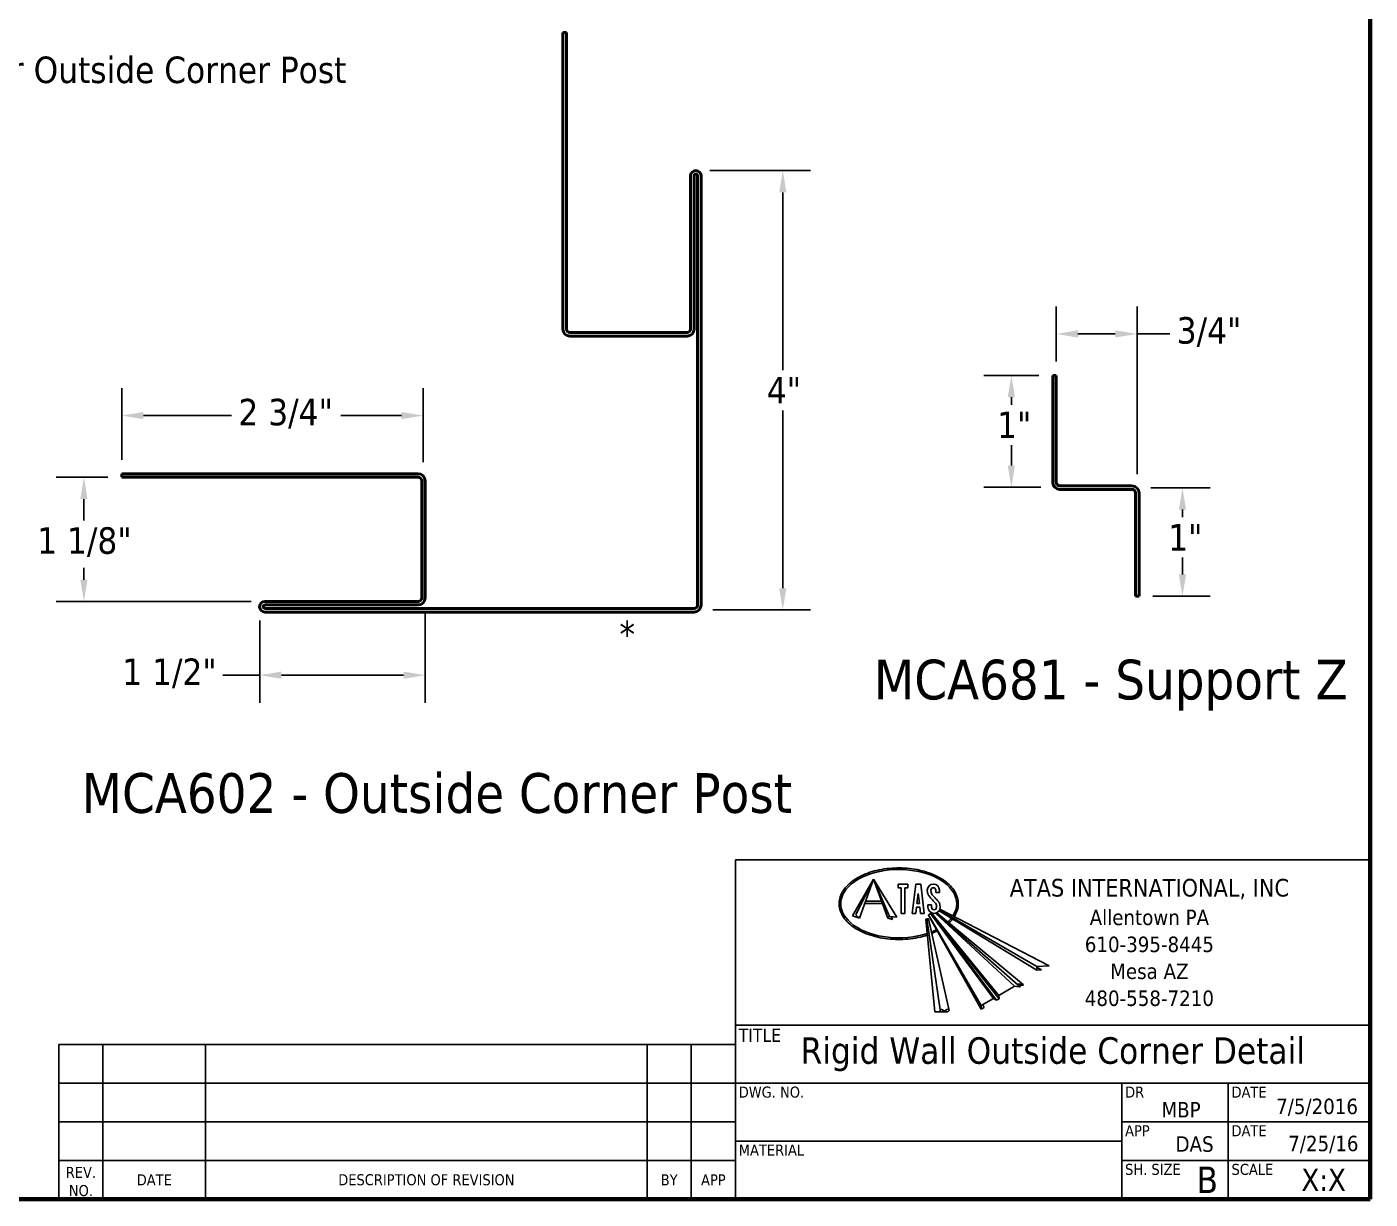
# Model space of a CAD drawing. Header units: inches. Extents: x 0.6 to 33.4, y 0.6 to 21.4.
# Drawn here: x 21.23 to 33.4, y 0.6 to 11.22 of the extents above; entities that cross this region are included whole.
import ezdxf

# ---------------------------------------------------------------- set-up
doc = ezdxf.new("R2010")
doc.units = ezdxf.units.IN
doc.header["$LTSCALE"] = 2
doc.header["$MEASUREMENT"] = 0
for name, color, linetype, lineweight in [('Border (ANSI)', 7, 'Continuous', 70), ('Dimension (ANSI)', 7, 'Continuous', 25), ('Logo', 7, 'Continuous', 25), ('Sketch Geometry (ANSI)', 7, 'Continuous', 25), ('Symbol (ANSI)', 7, 'Continuous', 25), ('Title (ANSI)', 7, 'Continuous', 50), ('Visible (ANSI)', 7, 'Continuous', 50)]:
    doc.layers.add(name, color=color, linetype=linetype, lineweight=lineweight)
doc.styles.add('Label Text (ANSI)', font='tahoma.ttf')
doc.styles.add('Note Text (ANSI)', font='tahoma.ttf')
doc.styles.add('Title Block Info', font='tahoma.ttf')
doc.styles.add('Title Block Labels', font='tahoma.ttf')
doc.dimstyles.new('Architectural (ANSI)', dxfattribs={"dimscale": 2, "dimtxt": 0.12, "dimasz": 0.098425, "dimexe": 0.125, "dimexo": 0.0625, "dimgap": 0.031496, "dimtad": 0, "dimtih": 1, "dimtoh": 1, "dimdec": 4, "dimrnd": 1e-08, "dimzin": 3, "dimdsep": 46, "dimlunit": 4, "dimtxsty": 'Note Text (ANSI)', "dimcen": 0.09, "dimdle": 0.393701, "dimclrd": 256, "dimclre": 256, "dimclrt": 256, "dimadec": 0, "dimazin": 3, "dimtfac": 1, "dimtofl": 0, "dimtmove": 0, "dimatfit": 3, "dimfxl": 0, "dimfrac": 2, "dimtolj": 1, "dimtzin": 12, "dimlwd": -1, "dimlwe": -1, "dimarcsym": 0})
doc.dimstyles.new('Default (ANSI)$7', dxfattribs={"dimscale": 2, "dimtxt": 0.12, "dimasz": 0.098425, "dimexe": 0.125, "dimexo": 0.0625, "dimgap": 0.031496, "dimtad": 0, "dimtih": 1, "dimtoh": 1, "dimrnd": 1e-08, "dimzin": 4, "dimdsep": 46, "dimtxsty": 'Note Text (ANSI)', "dimcen": 0.09, "dimdle": 0.393701, "dimclrd": 256, "dimclre": 256, "dimclrt": 256, "dimadec": 0, "dimazin": 1, "dimtfac": 1, "dimtofl": 0, "dimtmove": 0, "dimatfit": 3, "dimfxl": 0, "dimtolj": 1, "dimtzin": 4, "dimlwd": -1, "dimlwe": -1, "dimarcsym": 0})

# ---------------------------------------------------------------- blocks, each defined once
blk = doc.blocks.new('Borders ATAS A Border')
at = {"layer": 'Border (ANSI)'}
for p, q in [((16.7, 0.3), (16.7, 10.7)), ((0.3, 0.3), (16.7, 0.3))]:
    blk.add_line(p, q, dxfattribs=at)
blk = doc.blocks.new('Title Blocks ATAS A-B Title Block')
at = {"layer": 'Logo', "linetype": 'Continuous'}
for p, q in [((5.5128, 4.0299), (5.6086, 4.1959)), ((5.5283, 4.0342), (5.6086, 4.1959)), ((5.6086, 4.1959), (5.544, 4.0185)), ((5.7141, 4.0235), (5.6086, 4.1959)), ((5.6086, 4.1959), (5.6731, 4.0185)), ((5.6809, 4.0264), (5.6086, 4.1959)), ((5.7194, 4.1737), (5.7194, 4.1571)), ((5.7194, 4.1737), (5.7638, 4.1737)), ((5.7194, 4.1571), (5.7335, 4.1571)), ((5.7335, 4.1571), (5.7335, 4.0407)), ((5.7498, 4.1571), (5.7638, 4.1571)), ((5.7498, 4.1571), (5.7498, 4.0407)), ((5.7638, 4.1571), (5.7638, 4.1737)), ((5.7992, 4.1737), (5.7829, 4.0407)), ((5.7992, 4.1737), (5.8216, 4.1737)), ((5.8216, 4.1737), (5.8379, 4.0407)), ((5.8521, 4.1351), (5.8512, 4.1461)), ((5.8685, 4.135), (5.8679, 4.1461)), ((5.89, 4.146), (5.89, 4.1349)), ((5.9067, 4.146), (5.9067, 4.1349)), ((5.5685, 4.0857), (5.6487, 4.0857)), ((5.5723, 4.0964), (5.6448, 4.0964)), ((5.8104, 4.1307), (5.8048, 4.0851)), ((5.8048, 4.0851), (5.816, 4.0851)), ((5.8104, 4.1307), (5.816, 4.0851)), ((5.8524, 4.1338), (5.8521, 4.1351)), ((5.8536, 4.1304), (5.8524, 4.1338)), ((5.8544, 4.1285), (5.8536, 4.1304)), ((5.8551, 4.127), (5.8544, 4.1285)), ((5.8545, 4.0684), (5.8545, 4.0795)), ((5.8545, 4.0795), (5.8712, 4.0795)), ((5.8564, 4.1243), (5.8551, 4.127)), ((5.8577, 4.1224), (5.8564, 4.1243)), ((5.8582, 4.1216), (5.8577, 4.1224)), ((5.8603, 4.1189), (5.8582, 4.1216)), ((5.8605, 4.1186), (5.8603, 4.1189)), ((5.8632, 4.1153), (5.8605, 4.1186)), ((5.8683, 4.1094), (5.8632, 4.1153)), ((5.8692, 4.1085), (5.8683, 4.1094)), ((5.8728, 4.1277), (5.8685, 4.135)), ((5.8703, 4.1072), (5.8692, 4.1085)), ((5.8703, 4.1072), (5.8752, 4.102)), ((5.8712, 4.0684), (5.8712, 4.0795)), ((5.8743, 4.1257), (5.8728, 4.1277)), ((5.8827, 4.116), (5.8743, 4.1257)), ((5.8752, 4.102), (5.8785, 4.0984)), ((5.8785, 4.0984), (5.8869, 4.0887)), ((5.886, 4.1124), (5.8827, 4.116)), ((5.8909, 4.1072), (5.886, 4.1124)), ((5.8869, 4.0887), (5.8884, 4.0867)), ((5.8884, 4.0867), (5.8927, 4.0794)), ((5.9067, 4.1349), (5.89, 4.1349)), ((5.8909, 4.1072), (5.892, 4.1059)), ((5.892, 4.1059), (5.8929, 4.105)), ((5.8927, 4.0794), (5.8933, 4.0683)), ((5.8929, 4.105), (5.898, 4.0991)), ((5.898, 4.0991), (5.9007, 4.0958)), ((5.9007, 4.0958), (5.9009, 4.0955)), ((5.9009, 4.0955), (5.903, 4.0928)), ((5.903, 4.0928), (5.9035, 4.092)), ((5.9035, 4.092), (5.9048, 4.0901)), ((5.9048, 4.0901), (5.9061, 4.0874)), ((5.9061, 4.0874), (5.9068, 4.0859)), ((5.9068, 4.0859), (5.9076, 4.084)), ((5.9076, 4.084), (5.9088, 4.0806)), ((5.9088, 4.0806), (5.9091, 4.0793)), ((5.9091, 4.0793), (5.91, 4.0683)), ((5.544, 4.0185), (5.5128, 4.0299)), ((5.544, 4.0185), (5.5283, 4.0342)), ((5.6731, 4.0185), (5.6809, 4.0264)), ((5.6731, 4.0185), (5.6945, 4.0128)), ((5.6809, 4.0264), (5.7141, 4.0235)), ((5.6899, 4.0256), (5.6945, 4.0128)), ((5.7335, 4.0407), (5.7498, 4.0407)), ((5.7829, 4.0407), (5.7993, 4.0407)), ((5.8027, 4.0684), (5.7993, 4.0407)), ((5.8027, 4.0684), (5.8181, 4.0684)), ((5.8181, 4.0684), (5.8215, 4.0407)), ((5.8215, 4.0407), (5.8379, 4.0407)), ((5.8489, 4.0155), (5.8498, 4.0167)), ((5.8498, 4.0167), (5.8508, 4.0164)), ((5.8508, 4.0164), (5.8529, 4.015)), ((5.8529, 4.015), (5.855, 4.0165)), ((5.8556, 4.0168), (5.855, 4.0165)), ((5.8569, 4.0159), (5.8556, 4.0168)), ((5.8569, 4.0159), (5.9499, 3.6011)), ((5.8575, 4.035), (5.8662, 4.0401)), ((5.8575, 4.035), (6.0955, 3.6233)), ((5.8575, 4.035), (5.8575, 4.0325)), ((5.8575, 4.0325), (6.0955, 3.6071)), ((6.1511, 3.6555), (5.8662, 4.0401)), ((5.8662, 4.0401), (5.8684, 4.0388)), ((5.8684, 4.0388), (5.8703, 4.0399)), ((5.8684, 4.0388), (6.1651, 3.6475)), ((5.8699, 4.0422), (5.8712, 4.043)), ((5.8699, 4.0422), (6.175, 3.6691)), ((5.8699, 4.0422), (5.8703, 4.0399)), ((6.1776, 3.6545), (5.8703, 4.0399)), ((6.2466, 3.7106), (5.8889, 4.0415)), ((5.8918, 4.0424), (6.2613, 3.7172)), ((6.2869, 3.7176), (5.8948, 4.0437)), ((5.9048, 4.0523), (6.3477, 3.7843)), ((6.3477, 3.8004), (5.9064, 4.0549)), ((5.9088, 4.0605), (6.4035, 3.8034)), ((5.8447, 4.0144), (5.849, 4.0145)), ((5.8864, 3.5945), (5.8447, 4.0144)), ((5.9097, 3.6043), (5.8489, 4.0155)), ((6.3477, 3.8004), (6.4035, 3.8034)), ((6.3477, 3.7843), (6.3477, 3.8004)), ((6.3685, 3.7854), (6.3477, 3.7974)), ((6.3477, 3.7843), (6.3685, 3.7854)), ((6.2607, 3.7177), (6.2608, 3.7183)), ((6.2622, 3.7164), (6.2607, 3.7177)), ((6.2608, 3.7183), (6.262, 3.7195)), ((6.2608, 3.7183), (6.2608, 3.7183)), ((6.262, 3.7195), (6.2643, 3.7205)), ((6.2647, 3.7154), (6.2622, 3.7164)), ((6.2643, 3.7205), (6.2723, 3.7195)), ((6.2668, 3.7154), (6.2647, 3.7154)), ((6.2685, 3.7156), (6.2668, 3.7154)), ((6.2693, 3.7156), (6.2685, 3.7156)), ((6.2718, 3.7148), (6.2693, 3.7156)), ((6.2738, 3.713), (6.2718, 3.7148)), ((6.2723, 3.7195), (6.2788, 3.7163)), ((6.2731, 3.7099), (6.2739, 3.7119)), ((6.2739, 3.7119), (6.2738, 3.713)), ((6.2788, 3.7163), (6.2845, 3.7162)), ((6.2845, 3.7162), (6.2871, 3.7177)), ((6.0955, 3.6233), (6.1512, 3.6555)), ((6.1512, 3.6555), (6.1652, 3.6474)), ((6.1652, 3.6474), (6.1776, 3.6545)), ((6.175, 3.6693), (6.2466, 3.7106)), ((6.175, 3.6693), (6.1776, 3.6545)), ((6.2466, 3.7106), (6.2682, 3.7087)), ((6.2682, 3.7087), (6.271, 3.7087)), ((6.271, 3.7087), (6.2724, 3.7092)), ((6.2724, 3.7092), (6.2731, 3.7099)), ((5.8864, 3.5945), (5.944, 3.5955)), ((5.9095, 3.5969), (5.9098, 3.6051)), ((5.9098, 3.6051), (5.9178, 3.6049)), ((5.9178, 3.6049), (5.9288, 3.5976)), ((5.9288, 3.5976), (5.9399, 3.6053)), ((5.944, 3.607), (5.9399, 3.6053)), ((5.9499, 3.6011), (5.944, 3.607)), ((5.944, 3.5955), (5.9499, 3.6011)), ((6.0955, 3.6233), (6.0955, 3.6071)), ((6.0955, 3.6071), (6.1094, 3.6152)), ((6.1094, 3.6152), (6.1024, 3.6273))]:
    blk.add_line(p, q, dxfattribs=at)
at = {"layer": 'Logo', "color": 7, "linetype": 'Continuous', "lineweight": 25}
blk.add_line((5.9006, 4.0476), (5.903, 4.0501), dxfattribs=at)
at = {"layer": 'Logo', "linetype": 'Continuous'}
for centre, radius, start, end in [((5.879, 4.146), 0.0277, 0, 180), ((5.879, 4.146), 0.0111, 0, 180), ((5.8822, 4.0684), 0.0277, 180, 0), ((5.8822, 4.0684), 0.0111, 180, 0)]:
    blk.add_arc(centre, radius, start, end, dxfattribs=at)
at = {"layer": 'Logo'}
for start_param, end_param in [(5.920587, 11.509279), (5.721945, 5.844109), (5.311273, 5.424577)]:
    blk.add_ellipse((5.7221, 4.0849), major_axis=(0.2627, 0), ratio=0.589286, start_param=start_param, end_param=end_param, dxfattribs=at)
for points in [[(5.9742, 4.0266), (5.9873, 4.0542), (5.992, 4.0831), (5.9882, 4.1121), (5.9761, 4.14), (5.9562, 4.1658), (5.9293, 4.1889), (5.8963, 4.2087), (5.8583, 4.2249), (5.8164, 4.2368), (5.7716, 4.2442), (5.7253, 4.2468), (5.679, 4.2448), (5.6339, 4.2381), (5.5913, 4.2269), (5.5527, 4.2113), (5.5191, 4.1919), (5.4913, 4.1691), (5.4704, 4.1437), (5.457, 4.1161), (5.4522, 4.0872), (5.4558, 4.0583), (5.4677, 4.0303), (5.4874, 4.0044), (5.5141, 3.9812), (5.5469, 3.9613), (5.5848, 3.9451), (5.6268, 3.9331), (5.6716, 3.9256), (5.7178, 3.9228), (5.7642, 3.9247), (5.8093, 3.9314), (5.8519, 3.9426)], [(5.8717, 3.9498), (5.8783, 3.9525), (5.8848, 3.9553), (5.8911, 3.9582), (5.8973, 3.9613)], [(5.9501, 3.9978), (5.9544, 4.002), (5.9585, 4.0064), (5.9624, 4.0108), (5.9661, 4.0152)]]:
    blk.add_spline(points, degree=3, dxfattribs=at)
at = {"layer": 'Sketch Geometry (ANSI)'}
for p, q in [((7.8575, 4.2837), (4.9825, 4.2837)), ((4.9825, 4.2837), (4.9825, 2.7462)), ((7.8575, 2.7462), (7.8575, 4.2837)), ((4.9825, 3.5337), (7.8575, 3.5337)), ((1.9175, 3.4462), (1.9175, 2.7462)), ((4.9825, 3.4462), (1.9175, 3.4462)), ((2.1175, 3.4462), (2.1175, 2.7462)), ((2.5825, 3.4462), (2.5825, 2.7462)), ((4.5825, 3.4462), (4.5825, 2.7462)), ((4.7825, 3.4462), (4.7825, 2.7462)), ((1.9175, 3.2712), (4.9825, 3.2712)), ((4.9825, 3.2712), (7.8575, 3.2712)), ((6.7325, 3.2712), (6.7325, 2.7462)), ((7.2147, 3.2712), (7.2147, 2.7462)), ((1.9175, 3.0962), (4.9825, 3.0962)), ((6.7325, 3.0962), (7.8575, 3.0962)), ((4.9825, 3.0087), (6.7325, 3.0087)), ((1.9175, 2.9212), (4.9825, 2.9212)), ((6.7325, 2.9212), (7.8575, 2.9212)), ((1.9175, 2.7462), (4.9825, 2.7462)), ((4.9825, 2.7462), (7.8575, 2.7462))]:
    blk.add_line(p, q, dxfattribs=at)
at = {"layer": 'Symbol (ANSI)', "char_height": 0.05, "attachment_point": 5, "style": 'Title Block Labels'}
for s, insert, line_spacing_factor in [('{\\H1.6x;ATAS INTERNATIONAL, INC\\P\\H0.875x;Allentown PA\\H1.3631x; \\H0.73365x;\\P610-395-8445\\H1.1376x; \\H0.87902x;\\PMesa AZ\\H1.1946x; \\H0.83708x;\\P480-558-7210\\H1.1855x; }', (6.8575, 3.9087), 1.04605), ('REV.\\PNO.', (2.0175, 2.8259), 0.987884)]:
    blk.add_mtext(s, dxfattribs=dict(at, insert=insert, line_spacing_factor=line_spacing_factor))
at = {"layer": 'Symbol (ANSI)'}
for s, insert, char_height, attachment_point, style in [('\\fTahoma|b0|i0;\\H0.0600;TITLE', (4.9975, 3.5187), 0.06, 1, 'Title Block Labels'), ('DWG. NO.', (4.9975, 3.2562), 0.05, 1, 'Title Block Labels'), ('DR', (6.7475, 3.2562), 0.05, 1, 'Title Block Labels'), ('DATE', (7.2297, 3.2562), 0.05, 1, 'Title Block Labels'), ('MBP', (7.0897, 3.1162), 0.07, 9, 'Title Block Info'), ('APP', (6.7475, 3.0812), 0.05, 1, 'Title Block Labels'), ('DATE', (7.2297, 3.0812), 0.05, 1, 'Title Block Labels'), ('MATERIAL', (4.9975, 2.9937), 0.05, 1, 'Title Block Labels'), ('DAS', (7.1485, 2.9596), 0.07, 9, 'Title Block Info'), ('7/25/16', (7.8047, 2.9545), 0.07, 9, 'Title Block Info'), ('DESCRIPTION OF REVISION', (3.5825, 2.8337), 0.05, 5, 'Title Block Labels'), ('SH. SIZE', (6.7475, 2.9062), 0.05, 1, 'Title Block Labels'), ('SCALE', (7.2297, 2.9062), 0.05, 1, 'Title Block Labels'), ('\\fTahoma|b0|i0;\\H0.1000;X:X', (7.7475, 2.8337), 0.1, 6, 'Title Block Info'), ('DATE', (2.35, 2.8337), 0.05, 5, 'Title Block Labels'), ('BY', (4.6825, 2.8337), 0.05, 5, 'Title Block Labels'), ('APP', (4.8825, 2.8337), 0.05, 5, 'Title Block Labels')]:
    blk.add_mtext(s, dxfattribs=dict(at, insert=insert, char_height=char_height, attachment_point=attachment_point, style=style))
for tag, p, height, style in [('CREATION_DATE_001', (7.4317, 3.1314), 0.07, 'Title Block Info'), ('Sheet_Size_001', (7.0711, 2.7737), 0.12, 'Note Text (ANSI)')]:
    blk.add_attdef(tag, p, '', height=height, dxfattribs=dict(at, style=style))
at = {"layer": 'Title (ANSI)', "attachment_point": 5, "style": 'Note Text (ANSI)'}
for s, insert, char_height in [('Rigid Wall Outside Corner Detail', (6.42, 3.4025), 0.12), ('\\fTahoma|b0|i0;\\H0.1000; ', (5.8575, 3.14), 0.1), ('\\fTahoma|b0|i0;\\H0.1000; ', (5.8575, 2.8775), 0.1)]:
    blk.add_mtext(s, dxfattribs=dict(at, insert=insert, char_height=char_height))
blk = doc.blocks.new('*D8')
at = {"layer": 'Defpoints', "color": 0, "transparency": 16777216}
for p in [(23.34, 5.968), (24.84, 6.048), (23.34, 5.348)]:
    blk.add_point(p, dxfattribs=at)
at = {"layer": 'Dimension (ANSI)', "transparency": 16777216}
for p, q in [((23.34, 5.843), (23.34, 5.098)), ((24.84, 5.923), (24.84, 5.098)), ((23.34, 5.348), (23.005, 5.348)), ((24.643, 5.348), (23.536, 5.348))]:
    blk.add_line(p, q, dxfattribs=at)
for points in [[(23.536, 5.38), (23.536, 5.315), (23.34, 5.348)], [(24.643, 5.38), (24.643, 5.315), (24.84, 5.348)]]:
    blk.add_solid(points, dxfattribs=at)
at = {"layer": 'Dimension (ANSI)', "transparency": 16777216, "insert": (22.095, 5.499), "char_height": 0.24, "attachment_point": 1, "style": 'Note Text (ANSI)'}
blk.add_mtext('\\A1;1 1/2"', dxfattribs=at)
blk = doc.blocks.new('*D9')
at = {"layer": 'Defpoints', "color": 0, "transparency": 16777216}
for p in [(22.09, 7.7), (22.09, 7.173), (24.821, 7.154)]:
    blk.add_point(p, dxfattribs=at)
at = {"layer": 'Dimension (ANSI)', "transparency": 16777216}
for p, q in [((22.09, 7.298), (22.09, 7.95)), ((24.821, 7.279), (24.821, 7.95)), ((22.286, 7.7), (23.084, 7.7)), ((24.624, 7.7), (24.076, 7.7))]:
    blk.add_line(p, q, dxfattribs=at)
for points in [[(22.286, 7.733), (22.286, 7.668), (22.09, 7.7)], [(24.624, 7.733), (24.624, 7.668), (24.821, 7.7)]]:
    blk.add_solid(points, dxfattribs=at)
at = {"layer": 'Dimension (ANSI)', "transparency": 16777216, "insert": (23.147, 7.852), "char_height": 0.24, "attachment_point": 1, "style": 'Note Text (ANSI)'}
blk.add_mtext('\\A1;2 3/4"', dxfattribs=at)
blk = doc.blocks.new('*D10')
at = {"layer": 'Defpoints', "color": 0, "transparency": 16777216}
for p in [(30.525, 8.064), (30.15, 7.051), (30.543, 7.051)]:
    blk.add_point(p, dxfattribs=at)
at = {"layer": 'Dimension (ANSI)', "transparency": 16777216}
for p, q in [((30.4, 8.064), (29.9, 8.064)), ((30.15, 7.867), (30.15, 7.799)), ((30.15, 7.247), (30.15, 7.432)), ((30.418, 7.051), (29.9, 7.051))]:
    blk.add_line(p, q, dxfattribs=at)
for points in [[(30.117, 7.867), (30.182, 7.867), (30.15, 8.064)], [(30.117, 7.247), (30.182, 7.247), (30.15, 7.051)]]:
    blk.add_solid(points, dxfattribs=at)
at = {"layer": 'Dimension (ANSI)', "transparency": 16777216, "insert": (30.021, 7.736), "char_height": 0.24, "attachment_point": 1, "style": 'Note Text (ANSI)'}
blk.add_mtext('\\A1;1"', dxfattribs=at)
blk = doc.blocks.new('*D11')
at = {"layer": 'Defpoints', "color": 0, "transparency": 16777216}
for p in [(31.288, 7.045), (31.307, 6.064), (31.7, 6.064)]:
    blk.add_point(p, dxfattribs=at)
at = {"layer": 'Dimension (ANSI)', "transparency": 16777216}
for p, q in [((31.413, 7.045), (31.95, 7.045)), ((31.7, 6.848), (31.7, 6.78)), ((31.7, 6.261), (31.7, 6.414)), ((31.432, 6.064), (31.95, 6.064))]:
    blk.add_line(p, q, dxfattribs=at)
for points in [[(31.667, 6.848), (31.733, 6.848), (31.7, 7.045)], [(31.667, 6.261), (31.733, 6.261), (31.7, 6.064)]]:
    blk.add_solid(points, dxfattribs=at)
at = {"layer": 'Dimension (ANSI)', "transparency": 16777216, "insert": (31.571, 6.717), "char_height": 0.24, "attachment_point": 1, "style": 'Note Text (ANSI)'}
blk.add_mtext('\\A1;1"', dxfattribs=at)
blk = doc.blocks.new('*D12')
at = {"layer": 'Defpoints', "color": 0, "transparency": 16777216}
for p in [(27.292, 9.92), (28.079, 9.92), (27.321, 5.939)]:
    blk.add_point(p, dxfattribs=at)
at = {"layer": 'Dimension (ANSI)', "transparency": 16777216}
for p, q in [((27.417, 9.92), (28.329, 9.92)), ((28.079, 9.723), (28.079, 8.113)), ((28.079, 6.136), (28.079, 7.747)), ((27.446, 5.939), (28.329, 5.939))]:
    blk.add_line(p, q, dxfattribs=at)
for points in [[(28.046, 9.723), (28.112, 9.723), (28.079, 9.92)], [(28.046, 6.136), (28.112, 6.136), (28.079, 5.939)]]:
    blk.add_solid(points, dxfattribs=at)
at = {"layer": 'Dimension (ANSI)', "transparency": 16777216, "insert": (27.935, 8.05), "char_height": 0.24, "attachment_point": 1, "style": 'Note Text (ANSI)'}
blk.add_mtext('\\A1;4"', dxfattribs=at)
blk = doc.blocks.new('*D13')
at = {"layer": 'Defpoints', "color": 0, "transparency": 16777216}
for p in [(22.09, 7.141), (21.747, 6.016), (23.388, 6.016)]:
    blk.add_point(p, dxfattribs=at)
at = {"layer": 'Dimension (ANSI)', "transparency": 16777216}
for p, q in [((21.965, 7.141), (21.497, 7.141)), ((21.747, 6.944), (21.747, 6.751)), ((21.747, 6.213), (21.747, 6.322)), ((23.263, 6.016), (21.497, 6.016))]:
    blk.add_line(p, q, dxfattribs=at)
for points in [[(21.715, 6.944), (21.78, 6.944), (21.747, 7.141)], [(21.715, 6.213), (21.78, 6.213), (21.747, 6.016)]]:
    blk.add_solid(points, dxfattribs=at)
at = {"layer": 'Dimension (ANSI)', "transparency": 16777216, "insert": (21.324, 6.688), "char_height": 0.24, "attachment_point": 1, "style": 'Note Text (ANSI)'}
blk.add_mtext('\\A1;1 1/8"', dxfattribs=at)
blk = doc.blocks.new('*D14')
at = {"layer": 'Defpoints', "color": 0, "transparency": 16777216}
for p in [(31.288, 8.44), (30.557, 8.064), (31.288, 7.045)]:
    blk.add_point(p, dxfattribs=at)
at = {"layer": 'Dimension (ANSI)', "transparency": 16777216}
for p, q in [((30.557, 8.189), (30.557, 8.69)), ((31.288, 7.17), (31.288, 8.69)), ((30.753, 8.44), (31.091, 8.44)), ((31.288, 8.44), (31.585, 8.44))]:
    blk.add_line(p, q, dxfattribs=at)
for points in [[(30.753, 8.473), (30.753, 8.407), (30.557, 8.44)], [(31.091, 8.473), (31.091, 8.407), (31.288, 8.44)]]:
    blk.add_solid(points, dxfattribs=at)
at = {"layer": 'Dimension (ANSI)', "transparency": 16777216, "insert": (31.648, 8.592), "char_height": 0.24, "attachment_point": 1, "style": 'Note Text (ANSI)'}
blk.add_mtext('\\A1;3/4"', dxfattribs=at)

msp = doc.modelspace()

# ---------------------------------------------------------------- linework, layer by layer
at = {"layer": 'Visible (ANSI)', "color": 1, "true_color": 0xff0000}
for p, q in [((26.08652, 11.17016), (26.08652, 8.48416)), ((26.11852, 11.17016), (26.08652, 11.17016)), ((26.11852, 8.48416), (26.11852, 11.17016)), ((27.24352, 9.87216), (27.24352, 8.48416)), ((27.27552, 8.48416), (27.27552, 9.87216)), ((27.30752, 9.87216), (27.30752, 5.98416)), ((27.33952, 5.98416), (27.33952, 9.87216)), ((27.21152, 8.45216), (26.15052, 8.45216)), ((26.15052, 8.42016), (27.21152, 8.42016)), ((30.52458, 8.06389), (30.52458, 7.09589)), ((30.55658, 8.06389), (30.52458, 8.06389)), ((30.55658, 7.09589), (30.55658, 8.06389)), ((24.77552, 7.17316), (22.08952, 7.17316)), ((22.08952, 7.14116), (22.08952, 7.17316)), ((22.08952, 7.14116), (24.77552, 7.14116)), ((24.80752, 7.10916), (24.80752, 6.04816)), ((24.83952, 6.04816), (24.83952, 7.10916)), ((31.24258, 7.06389), (30.58858, 7.06389)), ((30.58858, 7.03189), (31.24258, 7.03189)), ((31.27458, 6.99989), (31.27458, 6.06389)), ((31.30658, 6.06389), (31.30658, 6.99989)), ((24.77552, 6.01616), (23.38752, 6.01616)), ((23.38752, 5.98416), (24.77552, 5.98416)), ((31.30658, 6.06389), (31.27458, 6.06389)), ((27.27552, 5.95216), (23.38752, 5.95216)), ((23.38752, 5.92016), (27.27552, 5.92016))]:
    msp.add_line(p, q, dxfattribs=at)
for centre, radius, start, end in [((27.29152, 9.87216), 0.048, 0, 180), ((27.29152, 9.87216), 0.016, 0, 180), ((26.15052, 8.48416), 0.064, 180, 270), ((26.15052, 8.48416), 0.032, 180, 270), ((27.21152, 8.48416), 0.032, 270, 0), ((27.21152, 8.48416), 0.064, 270, 0), ((24.77552, 7.10916), 0.064, 0, 90), ((24.77552, 7.10916), 0.032, 0, 90), ((30.58858, 7.09589), 0.064, 180, 270), ((30.58858, 7.09589), 0.032, 180, 270), ((31.24258, 6.99989), 0.064, 0, 90), ((31.24258, 6.99989), 0.032, 0, 90), ((23.38752, 5.96816), 0.048, 90, 270), ((23.38752, 5.96816), 0.016, 90, 270), ((24.77552, 6.04816), 0.032, 270, 0), ((24.77552, 6.04816), 0.064, 270, 0), ((27.27552, 5.98416), 0.064, 270, 0), ((27.27552, 5.98416), 0.032, 270, 0)]:
    msp.add_arc(centre, radius, start, end, dxfattribs=at)

# ---------------------------------------------------------------- block references
at = {"xscale": 2, "yscale": 2, "zscale": 2}
msp.add_blockref('Borders ATAS A Border', (0, 0), dxfattribs=at)
msp.add_blockref('Title Blocks ATAS A-B Title Block', (17.68497, -4.89243), dxfattribs=at).add_auto_attribs({'Sheet_Size_001': 'B', 'CREATION_DATE_001': '7/5/2016'})

# ---------------------------------------------------------------- texts
at = {"layer": 'Symbol (ANSI)', "insert": (18.20739, 10.95348), "char_height": 0.24, "width": 6.1622041, "attachment_point": 1, "style": 'Note Text (ANSI)'}
msp.add_mtext('{Membrane Strip over Outside Corner Post }', dxfattribs=at)
at = {"layer": 'Symbol (ANSI)'}
for s, insert, char_height, attachment_point, style in [('{*}', (26.59887, 5.83971), 0.24, 1, 'Note Text (ANSI)'), ('MCA681 - Support Z', (28.90402, 5.02565), 0.36, 7, 'Label Text (ANSI)'), ('MCA602 - Outside Corner Post', (21.72655, 4.0932), 0.36, 7, 'Label Text (ANSI)')]:
    msp.add_mtext(s, dxfattribs=dict(at, insert=insert, char_height=char_height, attachment_point=attachment_point, style=style))

# ---------------------------------------------------------------- dimensions: what is measured, and where the dimension line sits
at = {"layer": 'Dimension (ANSI)'}
for base, p1, p2, angle, override, picture, middle in [((28.07892, 9.920165), (27.320773, 5.93891), (27.291519, 9.920165), 90, {"dimdec": 4, "dimlfac": 1, "dimtp": 0, "dimtm": 0, "dimtdec": 2, "dimatfit": 1}, '*D12', (28.07892, 7.929537)), ((31.287832, 8.440037), (30.556577, 8.063893), (31.287832, 7.045147), 180, {"dimtih": 0, "dimtoh": 0, "dimdec": 4, "dimlfac": 1, "dimtp": 0, "dimtm": 0, "dimtdec": 2, "dimatfit": 2}, '*D14', (31.940957, 8.440037)), ((30.149621, 7.050638), (30.524577, 8.063893), (30.543322, 7.050638), 90, {"dimdec": 4, "dimlfac": 1, "dimtp": 0, "dimtm": 0, "dimtdec": 2, "dimatfit": 1}, '*D10', (30.149621, 7.615709)), ((22.089519, 7.700448), (24.820773, 7.15442), (22.089519, 7.173165), 180, {"dimtih": 0, "dimtoh": 0, "dimdec": 4, "dimlfac": 1, "dimtp": 0, "dimtm": 0, "dimtdec": 2, "dimatfit": 1}, '*D9', (23.580146, 7.700448)), ((21.74739, 6.01616), (22.08952, 7.14116), (23.38752, 6.01616), 90, {"dimdec": 4, "dimlfac": 1, "dimtp": 0, "dimtm": 0, "dimtdec": 2, "dimatfit": 1}, '*D13', (21.74739, 6.53661)), ((31.70028, 6.06389), (31.28783, 7.04515), (31.30658, 6.06389), 90, {"dimdec": 4, "dimlfac": 1, "dimtp": 0, "dimtm": 0, "dimtdec": 2, "dimatfit": 1}, '*D11', (31.70028, 6.59696)), ((23.33952, 5.34769), (24.83952, 6.04816), (23.33952, 5.96816), 180, {"dimtih": 0, "dimtoh": 0, "dimdec": 4, "dimlfac": 1, "dimtp": 0, "dimtm": 0, "dimtdec": 2, "dimatfit": 2}, '*D8', (22.51845, 5.34769))]:
    dim = msp.add_linear_dim(base=base, p1=p1, p2=p2, angle=angle, dimstyle='Architectural (ANSI)', override=override, dxfattribs=at)
    dim.commit()
    dim.dimension.update_dxf_attribs({"geometry": picture, "text_midpoint": middle, "dimtype": 160})

# ---------------------------------------------------------------- leaders
at = {"layer": 'Symbol (ANSI)', "annotation_type": 0, "has_hookline": 1, "hookline_direction": 0}
for points, text_width in [([(15.89212, 10.2586), (17.94149, 11.47817), (18.13834, 11.47817)], 4.52003), ([(14.93512, 9.05788), (17.94755, 10.83348), (18.1444, 10.83348)], 6.03546)]:
    msp.add_leader(points, dimstyle='Default (ANSI)$7', override={"dimtad": 0}, dxfattribs=dict(at, text_width=text_width))

doc.saveas('drawing.dxf')
